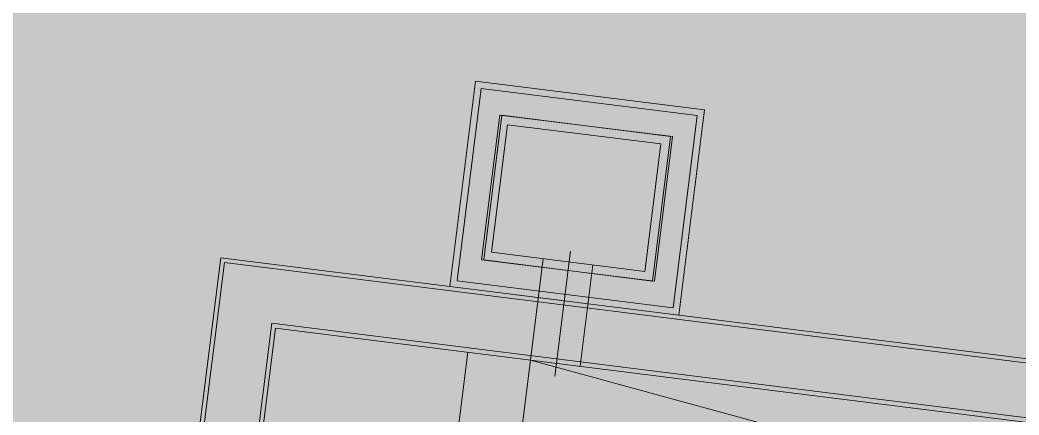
# Model space of a CAD drawing. Header units: metres. Extents: x -4 to 509425, y 7549 to 4732445.
# Drawn here: x 475985.814 to 475989.697, y 4719730.097 to 4719731.634 of the extents above; entities that cross this region are included whole.
import ezdxf

# ---------------------------------------------------------------- set-up
doc = ezdxf.new("R2010")
doc.units = ezdxf.units.M
doc.header["$LTSCALE"] = 0.01
doc.header["$MEASUREMENT"] = 0
doc.layers.get('0').update_dxf_attribs({"lineweight": 0})
doc.layers.add('_SUBESTACIÓN', color=1, linetype='Continuous')
doc.layers.add('SUBESTACION LA VID', color=253, linetype='Continuous')

# ---------------------------------------------------------------- blocks, each defined once
blk = doc.blocks.new('A$Cfff6051d')
at = {"layer": 'SUBESTACION LA VID', "lineweight": 15}
for p, q in [((475987.8927, 4719730.2476), (475987.9537, 4719730.7348)), ((475987.7982, 4719730.3106), (475987.8477, 4719730.7054)), ((475987.9914, 4719730.2864), (475988.0409, 4719730.6812)), ((475986.8069, 4719730.4349), (475986.1845, 4719725.4703)), ((475997.0301, 4719729.1532), (475986.8069, 4719730.4349)), ((475986.9321, 4719725.3766), (475987.5546, 4719730.3412)), ((475987.7982, 4719730.3106), (475987.6328, 4719728.9918)), ((475987.7982, 4719730.3106), (475996.8648, 4719727.8344))]:
    blk.add_line(p, q, dxfattribs=at)
for points in [[(475987.4843, 4719730.5974), (475987.5843, 4719731.3954), (475988.4748, 4719731.2838), (475988.3747, 4719730.4858), (475987.4843, 4719730.5974)], [(475987.5127, 4719730.6195), (475987.6064, 4719731.3671), (475988.4464, 4719731.2618), (475988.3527, 4719730.5141), (475987.5127, 4719730.6195)], [(475987.6082, 4719730.7013), (475987.6788, 4719731.2641), (475988.3508, 4719731.1799), (475988.2803, 4719730.6171), (475987.6082, 4719730.7013)], [(475987.6166, 4719730.7003), (475987.6872, 4719731.2631), (475988.3424, 4719731.181), (475988.2719, 4719730.6181), (475987.6166, 4719730.7003)], [(475987.6461, 4719730.7307), (475987.7082, 4719731.2263), (475988.3046, 4719731.1516), (475988.2425, 4719730.6559), (475987.6461, 4719730.7307)], [(475997.3043, 4719729.3663), (475986.5939, 4719730.709), (475985.9104, 4719725.2572), (475996.6208, 4719723.9145), (475997.3043, 4719729.3663)], [(475997.2854, 4719729.3516), (475986.6086, 4719730.6901), (475985.9293, 4719725.2719), (475996.6061, 4719723.9334), (475997.2854, 4719729.3516)], [(475987.6549, 4719728.9634), (475996.8784, 4719727.8071), (475997.049, 4719729.1679), (475986.7922, 4719730.4538), (475986.1656, 4719725.4556)]]:
    blk.add_lwpolyline(points, dxfattribs=at)

msp = doc.modelspace()

# ---------------------------------------------------------------- hatches: boundary and pattern name
at = {"layer": '_SUBESTACIÓN', "transparency": 33554559}
h = msp.add_hatch(color=1, dxfattribs=at)
h.dxf.hatch_style = 1
h.paths.add_polyline_path([(475968.6399, 4719805.825), (476089.9386, 4719790.615), (476078.1686, 4719696.74), (475956.8686, 4719711.9502)])

# ---------------------------------------------------------------- block references
at = {"linetype": 'Continuous'}
msp.add_blockref('A$Cfff6051d', (0, 0), dxfattribs=at)

doc.saveas('drawing.dxf')
